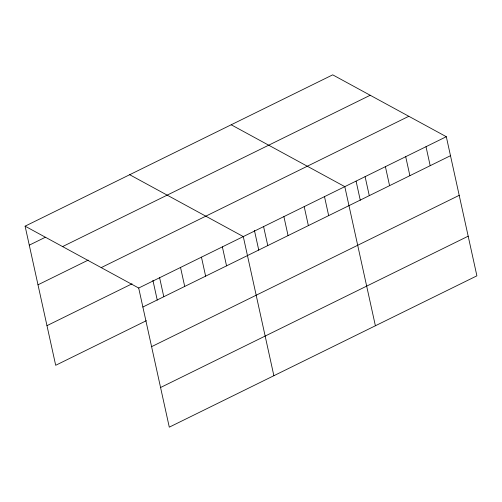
<?xml version="1.0" encoding="UTF-8"?>
<svg xmlns="http://www.w3.org/2000/svg" width="502" height="502" viewBox="0 0 502 502"><rect width="100%" height="100%" fill="white"/><g stroke="black" fill="none" stroke-linecap="round" stroke-linejoin="round"><path stroke-width="0.75" d="M25.1 226.17L332.713 74.842L446.309 136.707L476.9 275.83L169.287 427.158L138.696 288.035L25.1 226.17L55.691 365.293L146.333 320.703M29.273 245.164L45.312 237.277M62.587 246.582L370.2 95.261M37.995 284.81L88.195 260.111M101.209 267.616L408.823 116.288M46.975 325.654L132.039 283.806M138.696 288.035L446.309 136.707M142.869 307.023L450.489 155.702M151.591 346.669L459.204 195.341M160.571 387.513L468.184 236.185M231.202 124.778L344.799 186.644L375.389 325.767M129.692 174.721L243.288 236.58L273.872 375.703M426.01 146.691L430.183 165.685M405.704 156.68L409.883 175.675M385.404 166.67L389.577 185.658M365.098 176.654L369.277 195.648M356.094 181.184L360.285 200.248M324.493 196.633L328.672 215.622M304.193 206.617L308.372 225.611M283.894 216.607L288.066 235.601M263.588 226.597L267.767 245.585M254.414 230.362L258.775 250.184M222.367 246.871L226.546 265.865M201.453 257.162L205.625 276.156M180.532 267.453L184.711 286.447M159.617 277.744L163.79 296.732M152.903 280.298L157.258 300.121"/></g></svg>
